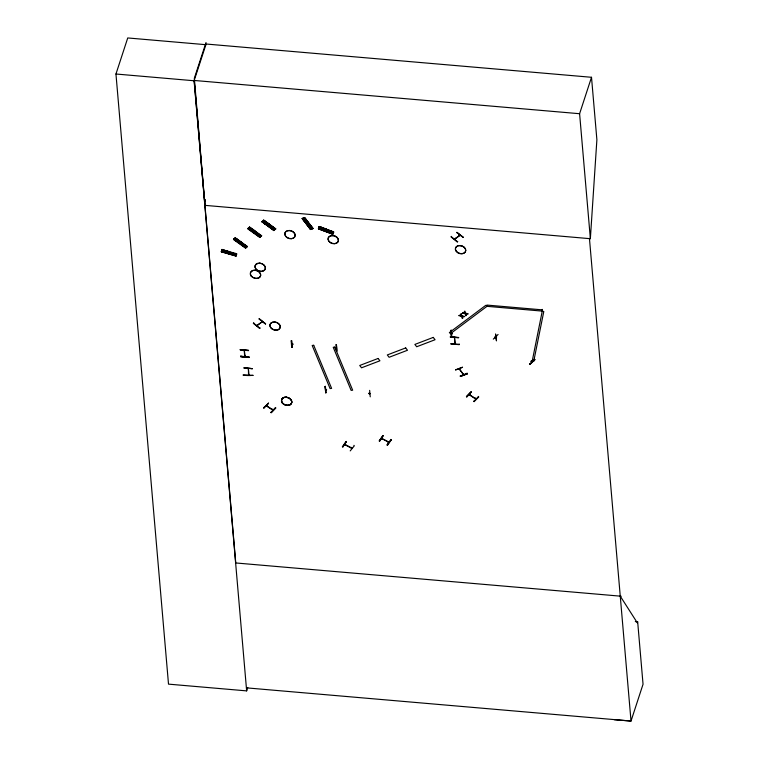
<?xml version="1.0" encoding="UTF-8"?>
<svg xmlns="http://www.w3.org/2000/svg" width="759" height="759" viewBox="0 0 759 759"><rect width="100%" height="100%" fill="white"/><g stroke="black" fill="none" stroke-linecap="round" stroke-linejoin="round"><path stroke-width="1.14" d="M255.147 270.242L255.157 270.195A5.304 3.937 18.1 0 1 260.195 276.674A5.304 3.937 18.1 0 1 251.229 275.906A5.304 3.937 18.1 0 1 255.185 270.195M259.806 263.231L259.806 263.25A5.304 3.937 18.1 0 1 264.815 269.777A5.304 3.937 18.1 0 1 255.849 268.999A5.304 3.937 18.1 0 1 259.806 263.297L259.825 263.155A5.304 3.937 18.1 0 1 264.863 269.635A5.304 3.937 18.1 0 1 255.897 268.866A5.304 3.937 18.1 0 1 259.853 263.155M274.711 322.101A5.304 3.937 18.1 0 1 279.72 328.581A5.304 3.937 18.1 0 1 270.754 327.803A5.304 3.937 18.1 0 1 274.711 322.101L274.72 321.958A5.304 3.937 18.1 0 1 279.758 328.438A5.304 3.937 18.1 0 1 270.802 327.66A5.304 3.937 18.1 0 1 274.758 321.958M286.266 397.27A5.304 3.937 18.1 0 1 291.276 403.76A5.304 3.937 18.1 0 1 282.31 402.982A5.304 3.937 18.1 0 1 286.266 397.27A5.294 3.928 18.1 0 1 291.266 403.741A5.294 3.928 18.1 0 1 282.32 402.963A5.294 3.928 18.1 0 1 286.266 397.27L286.276 397.137A5.304 3.937 18.1 0 1 291.314 403.617A5.304 3.937 18.1 0 1 282.348 402.839A5.304 3.937 18.1 0 1 286.314 397.137M289.606 230.518L289.615 230.48A5.304 3.937 18.1 0 1 294.653 236.96A5.304 3.937 18.1 0 1 285.688 236.182A5.304 3.937 18.1 0 1 289.644 230.48M332.85 235.603A5.304 3.937 18.1 0 1 337.859 242.083A5.304 3.937 18.1 0 1 328.894 241.315A5.304 3.937 18.1 0 1 332.85 235.603L332.869 235.47M240.764 356.664L249.037 357.489L249.113 356.834M249.047 357.423L240.755 356.721L240.821 356.075M459.204 344.007L459.138 344.662L450.865 343.846M459.129 344.358L450.855 343.874M205.186 201.809L205.338 199.446M454.783 337.793L454.603 337.442M455.182 343.808C453.55 326.361 455.106 348.817 455.172 342.84M272.415 409.395L272.367 409.851M460.201 245.584L460.22 245.508A5.304 3.937 18.1 0 1 465.248 251.997A5.304 3.937 18.1 0 1 456.282 251.229A5.304 3.937 18.1 0 1 460.248 245.518M495.618 336.968L496.329 337.461L495.741 337.053M531.585 360.696L531.205 361.426L531.3 360.961M248.544 374.538L248.999 375.031M244.588 356.142L244.787 355.639M245.081 355.667L245.043 356.635M532.097 361.701L542.343 310.649M236.656 253.895L236.495 254.493L221.78 250.195L221.96 249.493L236.685 253.8L236.134 255.83L221.41 251.542L222.007 249.388M234.645 255.394L235.176 253.364M221.334 251.827L236.049 256.125L236.239 255.413L221.514 251.144L236.229 255.432M221.391 251.627L236.106 255.916M221.894 249.777L236.58 254.199M221.334 251.836L221.524 251.125M247.757 687.493L246.647 690.88L168.507 684.134L115.956 74.012L127.74 37.95L205.888 44.696M206.021 42.523L194.332 78.281L204.958 205.357L590.369 238.706L579.601 113.717L591.508 77.285L206.106 44.022L194.095 80.758L246.647 690.88M222.966 251.855L223.497 249.825M224.503 250.109L223.962 252.149M225.992 250.546L225.461 252.576M227.32 250.935L226.789 252.965M228.279 253.402L228.81 251.362M233.696 239.132L246.058 247.624L233.971 238.952L233.468 239.502L245.508 248.117L247.396 246.428L246.95 246.779L234.967 238.117L247.178 246.637M235.356 237.643L233.725 239.275M234.91 240.005L236.571 238.516M235.726 240.594L237.387 239.104M236.941 241.466L238.601 239.977M238.032 242.244L239.692 240.755M239.246 243.117L240.907 241.637M247.946 228.44L260.09 237.14L248.089 228.497M247.984 228.582L249.607 226.95M249.17 229.322L250.831 227.833M249.986 229.901L251.637 228.412M251.201 230.783L252.861 229.294M252.282 231.552L253.942 230.072M253.506 232.434L255.166 230.945M274.046 230.394L274.397 230.072L273.809 230.584L262.035 221.571M262.14 221.666L274.17 230.271L261.988 221.694L263.658 220.214L275.726 228.895L263.696 220.091M263.25 222.453L264.91 220.964M264.066 223.042L265.726 221.552M265.289 223.914L266.94 222.425M266.371 224.692L268.031 223.203M267.585 225.565L269.246 224.076M248.591 350.316L240.299 349.557M240.726 356.379L249.028 357.185L240.821 356.142M244.398 350.592L245.034 356.683M253.743 322.812L253.345 323.334L259.597 328.438L260.005 327.907M259.113 319.017L265.669 323.894L259.236 318.714M256.884 325.753L257.396 324.738M257.443 325.364L257.614 324.918M244.17 367.963L252.453 368.675M262.348 321.655L261.817 322.12L261.646 321.56M248.079 368.627L248.259 368.978M304.606 217.501L313.04 228.525L310.393 229.522L302.31 218.374M303.154 219.474L305.46 218.592M252.956 375.468C234.332 373.969 246.371 376.274 253.022 375.269M303.723 220.205L306.019 219.332M304.577 221.305L306.873 220.423M305.327 222.273L307.632 221.4M306.181 223.374L308.477 222.501M319.359 226.476L333.656 232.026L332.85 233.914L318.505 228.535L332.812 234.009M320.004 228.962L320.81 227.017M320.981 229.332L321.788 227.387M263.923 408.038L268.506 403.304L263.544 407.792L264.018 407.735M322.433 229.873L323.239 227.928M323.732 230.357L324.539 228.412M267.187 405.714L266.295 405.591M263.904 407.934L268.553 403.001M325.184 230.907L325.99 228.962M291.731 340.649L291.181 340.905M291.902 344.311L292.803 344.425L292.927 343.789M275.526 407.526L275.811 408.076L271.229 412.811L270.944 412.26M291.2 340.876L291.684 347.404L292.243 347.138M272.566 409.234L273.145 410.031M275.508 407.782L270.954 412.583L275.564 407.583M335.506 348.134L335.431 347.451M336.246 348.134L335.307 347.821M336.949 351.284C335.601 336.73 337.186 350.07 336.588 350.971M325.905 392.745L325.393 386.246M325.583 389.946L326.465 390.022L326.588 389.395M342.85 446.738L342.337 446.823L346.019 441.52M346.502 441.463L342.755 447.032L346.446 441.463M345.592 444.366L345.269 444.878M369.642 390.373L370.24 396.834M350.203 450.903L354.282 445.837L353.96 445.334M369.908 393.741L369.083 393.722L369.092 393.058M351.142 447.933L351.389 447.374M382.925 435.638L379.253 440.932L379.766 440.846M381.435 438.607L382.223 439.053L382.508 438.474M383.418 435.571L379.671 441.15M451.444 236.381L451.045 236.903L457.298 242.007L457.696 241.476M388.883 442.478L388.181 441.672M387.204 445.002L391.17 439.907L387.536 445.229L387.223 444.717M388.058 442.042L388.304 441.482M456.804 232.586L463.36 237.463L456.937 232.282M454.726 239.256L455.096 238.307M455.134 238.933L455.315 238.487M390.876 439.442L391.198 439.945M390.923 439.499L387.118 445.021M459.612 235.651L459.337 235.129M463.189 237.387L456.899 232.491M451.131 330.44L451.671 337.015L451.197 330.241M451.263 330.212L450.704 330.478L451.235 336.939M458.692 337.489L450.4 336.73M452.468 333.59L452.449 333.362M462.81 317.831L462.278 318.457L461.51 316.418L459.072 315.459M458.977 315.763L459.489 315.156M459.394 315.45L461.387 315.991L460.884 314.112M460.779 314.406L461.32 313.78M466.358 315.175L465.817 315.81L465.049 313.761L462.62 312.812M464.65 316.456L462.079 315.791M462.516 313.106L463.037 312.499M462.715 318.135L462.193 316.228M462.933 312.793L464.935 313.334L464.423 311.456M464.328 311.759L464.859 311.124M454.888 342.812L455.153 343.362M462.098 316.522L464.233 316.769M468.189 313.799L465.618 313.144M466.263 315.478L465.741 313.571M465.637 313.865L467.772 314.112M455.647 369.804L462.535 367.176M460.315 375.809L460.466 376.445L467.354 373.741L460.476 376.407M463.028 374.178L463.388 373.703M467.202 373.181L460.21 376.113L467.364 373.798M466.462 396.625L471.111 391.929L466.443 396.653L466.927 396.596M469.83 395.135L470.115 394.595M466.832 396.9L471.073 391.938M493.293 339.131L498.075 334.472M495.608 334.045L496.481 340.886L495.608 334.302M478.445 396.435L478.73 396.985L474.109 401.691L473.825 401.141M495.931 336.958C496.301 337.983 494.365 338.116 494.963 337.024M495.181 336.816C494.356 338.011 496.557 336.987 495.029 337.67M475.314 398.295L475.286 398.807L475.476 398.124M495.788 336.398L495.674 337.47M496.661 336.911L496.301 337.404M473.806 401.435L478.483 396.492M532.106 361.047L533.7 361.464L543.795 311.513L542.201 311.105L542.239 309.387M534.81 359.738L529.972 364.32L529.697 363.76M531.177 361.331L531.708 360.705M534.526 359.197L534.801 359.757M635.311 621.583L637.664 621.782L637.323 622.835L620.255 596.147M256.665 325.573L262.263 321.769M454.366 239.142L455.134 238.905M459.214 235.499L460.039 235.224M318.676 228.155L318.391 228.829L332.736 234.208L333.021 233.525L318.657 228.155L333.011 233.544M319.33 226.59L319.055 227.273L333.4 232.643L333.685 231.969L319.321 226.599L318.514 228.544M318.401 228.82L332.755 234.17M463.54 374.842L459.204 368.76M463.777 374.747L459.204 368.827M331.389 233.374L332.195 231.429M291.883 344.083L292.822 344.387M368.969 393.428L369.842 393.456L369.14 393.409M451.406 333.656L452.241 333.979M234.038 239L246.039 247.643M234.986 238.051L247.064 246.741M248.297 228.307L247.728 228.82L259.768 237.425L261.656 235.745L261.21 236.096L249.208 227.453L261.248 236.002M261.105 236.239L249.246 227.368L261.4 235.973M249.284 227.444L249.654 227.102L261.646 235.764L261.077 236.267M261.988 221.694L274.388 230.081L262.272 221.486M263.696 220.281L263.155 220.755L275.194 229.37L275.745 228.876M259.986 237.225L248.184 228.355M382.147 438.996L381.597 438.408L388.921 442.222M388.191 442.155L389.016 442.288L381.559 438.417M454.423 239.094L459.963 235.337M459.271 235.461L459.726 235.081M233.829 239.189L245.831 247.823L233.791 239.218M235.385 237.814L247.358 246.476M261.95 221.78L273.971 230.394M275.621 228.933L274.075 230.357M253.582 323.125L259.901 328.211M451.282 236.694L457.601 241.779M466.804 396.796L471.405 392.099M292.082 347.385L291.608 340.867L292.149 347.442M325.269 386.464L325.81 393.048L324.89 386.473M529.972 364.311L534.782 359.7M529.706 364.083L534.535 359.519M313.04 228.525L304.682 217.71L302.272 218.497L302.841 218.393L311.048 229.199M304.568 217.624L303.894 218.004L312.3 228.81L312.926 228.44M310.867 229.351L302.215 218.573L310.573 229.389L311.199 229.209L302.708 218.317M325.63 389.69L326.484 389.993M369.804 393.75L369.073 393.665M244.426 247.007L246.087 245.518M258.686 236.324L260.346 234.835M272.766 229.455L274.426 227.966M455.58 370.003L462.459 367.384M379.253 440.922L382.906 435.657M257.026 325.687L262.291 321.702M454.584 239.322L459.982 235.271M304.074 217.871L312.755 228.639L304.397 217.824M248.924 375.088L248.411 368.675L248.544 374.984M244.218 350.241L244.721 356.673M344.643 444.309L352.015 448.142M351.929 448.379L344.52 444.527M259.198 318.922L265.451 324.027M309.776 228.212L312.072 227.33M273.06 410.277L266.257 405.875M496.471 337.243L495.836 336.759L496.462 337.214M531.86 361.806L531.253 361.388M335.478 347.812L336.142 347.897M495.608 337.727L494.944 337.632M614.259 719.693L631.014 721.05L643.044 684.239L637.664 621.782M579.601 113.717L194.2 80.454L235.755 562.96L621.156 596.223M115.956 74.012L194.095 80.758M542.087 309.833L486.87 305.071L486.974 306.332L450.571 333.618L449.356 332.622L485.76 305.346L486.974 306.332L542.201 311.105M246.789 687.891L631.014 721.05L589.458 238.544L590.36 238.62L596.887 139.732L591.508 77.285M450.324 336.939L458.626 337.689L450.315 337.053M336.446 344.814L336.085 344.472L336.493 351.275M335.44 348.087L336.161 348.125M240.233 349.766L248.506 350.506M319.159 226.979L333.514 232.368M266.485 405.638L273.145 410.059M531.537 361.227L532.087 361.635M304.255 217.871L312.594 228.696M469.29 394.509L476.045 398.959M469.138 394.708L475.884 399.12M263.335 220.499L275.403 229.18M302.262 218.488L310.744 229.398M464.764 311.427L465.523 313.439M461.216 314.084L461.984 316.095M248.506 350.63L240.214 349.88M460.201 245.603L460.201 245.631A5.304 3.937 18.1 0 0 456.244 251.362A5.304 3.937 18.1 0 0 465.21 252.13A5.304 3.937 18.1 0 0 460.201 245.65L460.201 245.584M332.85 235.537L332.85 235.565A5.304 3.937 18.1 0 0 328.932 241.182A5.304 3.937 18.1 0 0 337.897 241.95A5.304 3.937 18.1 0 0 332.897 235.47L332.859 235.508M319.226 226.856L333.571 232.235L319.207 226.894M263.515 220.442L275.517 229.085L263.477 220.471M378.115 358.457L359.728 365.477L361.531 367.802L379.917 360.791L378.115 358.457M405.685 347.926L387.308 354.946L389.101 357.28L407.488 350.26L405.685 347.926M433.256 337.404L414.879 344.425L416.682 346.749L435.059 339.728L433.256 337.404M313.714 345.288L312.186 345.478L330.089 388.58L331.617 388.39L313.714 345.288M334.766 347.1L333.239 347.29L351.142 390.401L352.669 390.202L334.766 347.1M252.349 368.627L244.047 367.925L252.349 368.627M251.182 276.039A5.304 3.937 18.1 0 0 260.147 276.817A5.304 3.937 18.1 0 0 255.138 270.337A5.304 3.937 18.1 0 0 251.182 276.039M285.64 236.324A5.304 3.937 18.1 0 0 294.606 237.102A5.304 3.937 18.1 0 0 289.596 230.613A5.304 3.937 18.1 0 0 285.64 236.324"/></g></svg>
